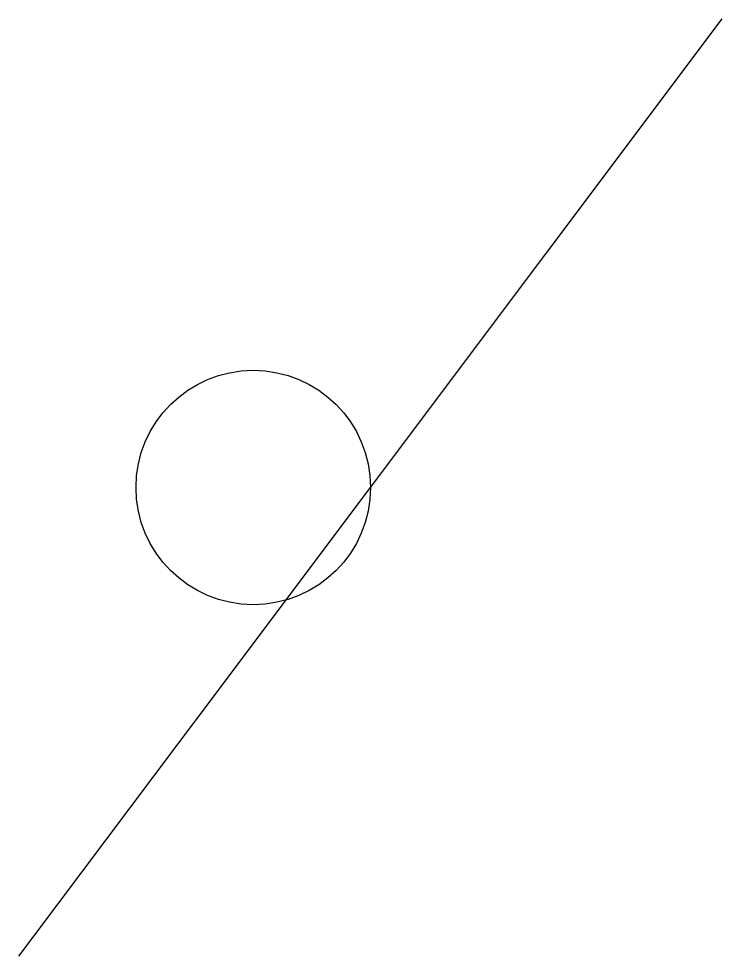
# Model space of a CAD drawing. Extents: x 0 to 30, y 0 to 40.
import ezdxf

# ---------------------------------------------------------------- set-up
doc = ezdxf.new("R2010")
doc.units = 0
doc.header["$MEASUREMENT"] = 0

msp = doc.modelspace()

# ---------------------------------------------------------------- linework, layer by layer
msp.add_line((0, 0), (30, 40))
msp.add_circle((10, 20), 5)

doc.saveas('drawing.dxf')
